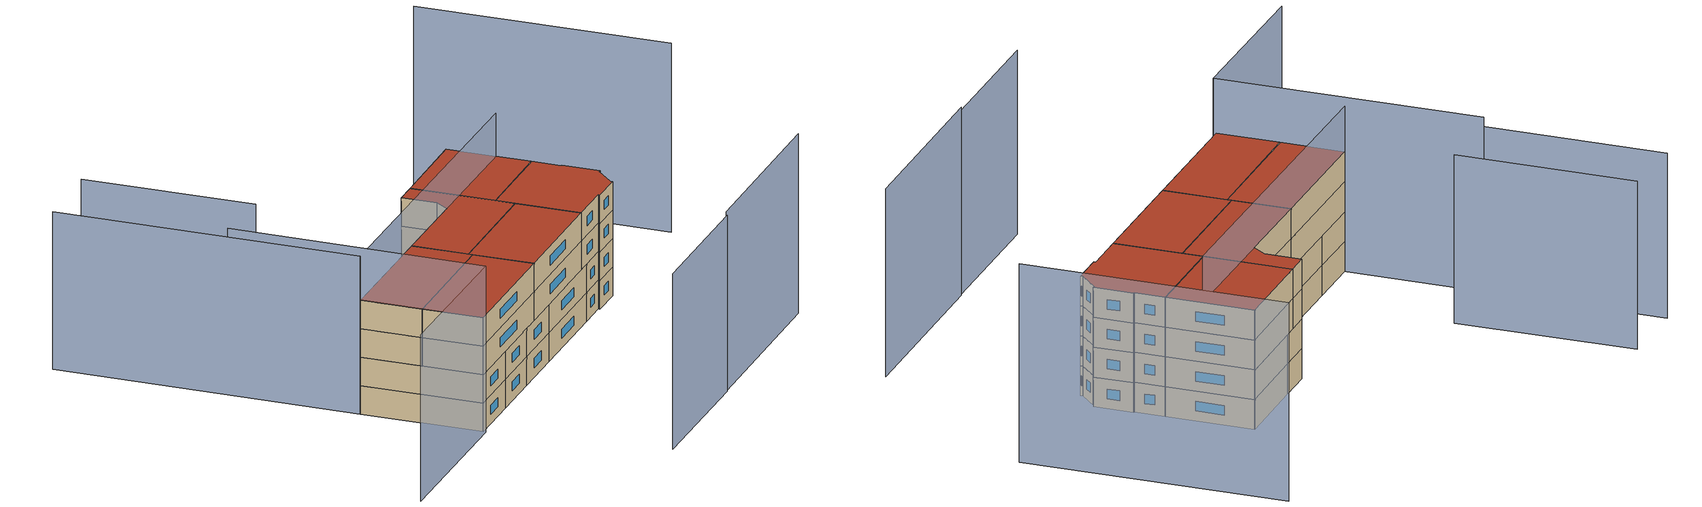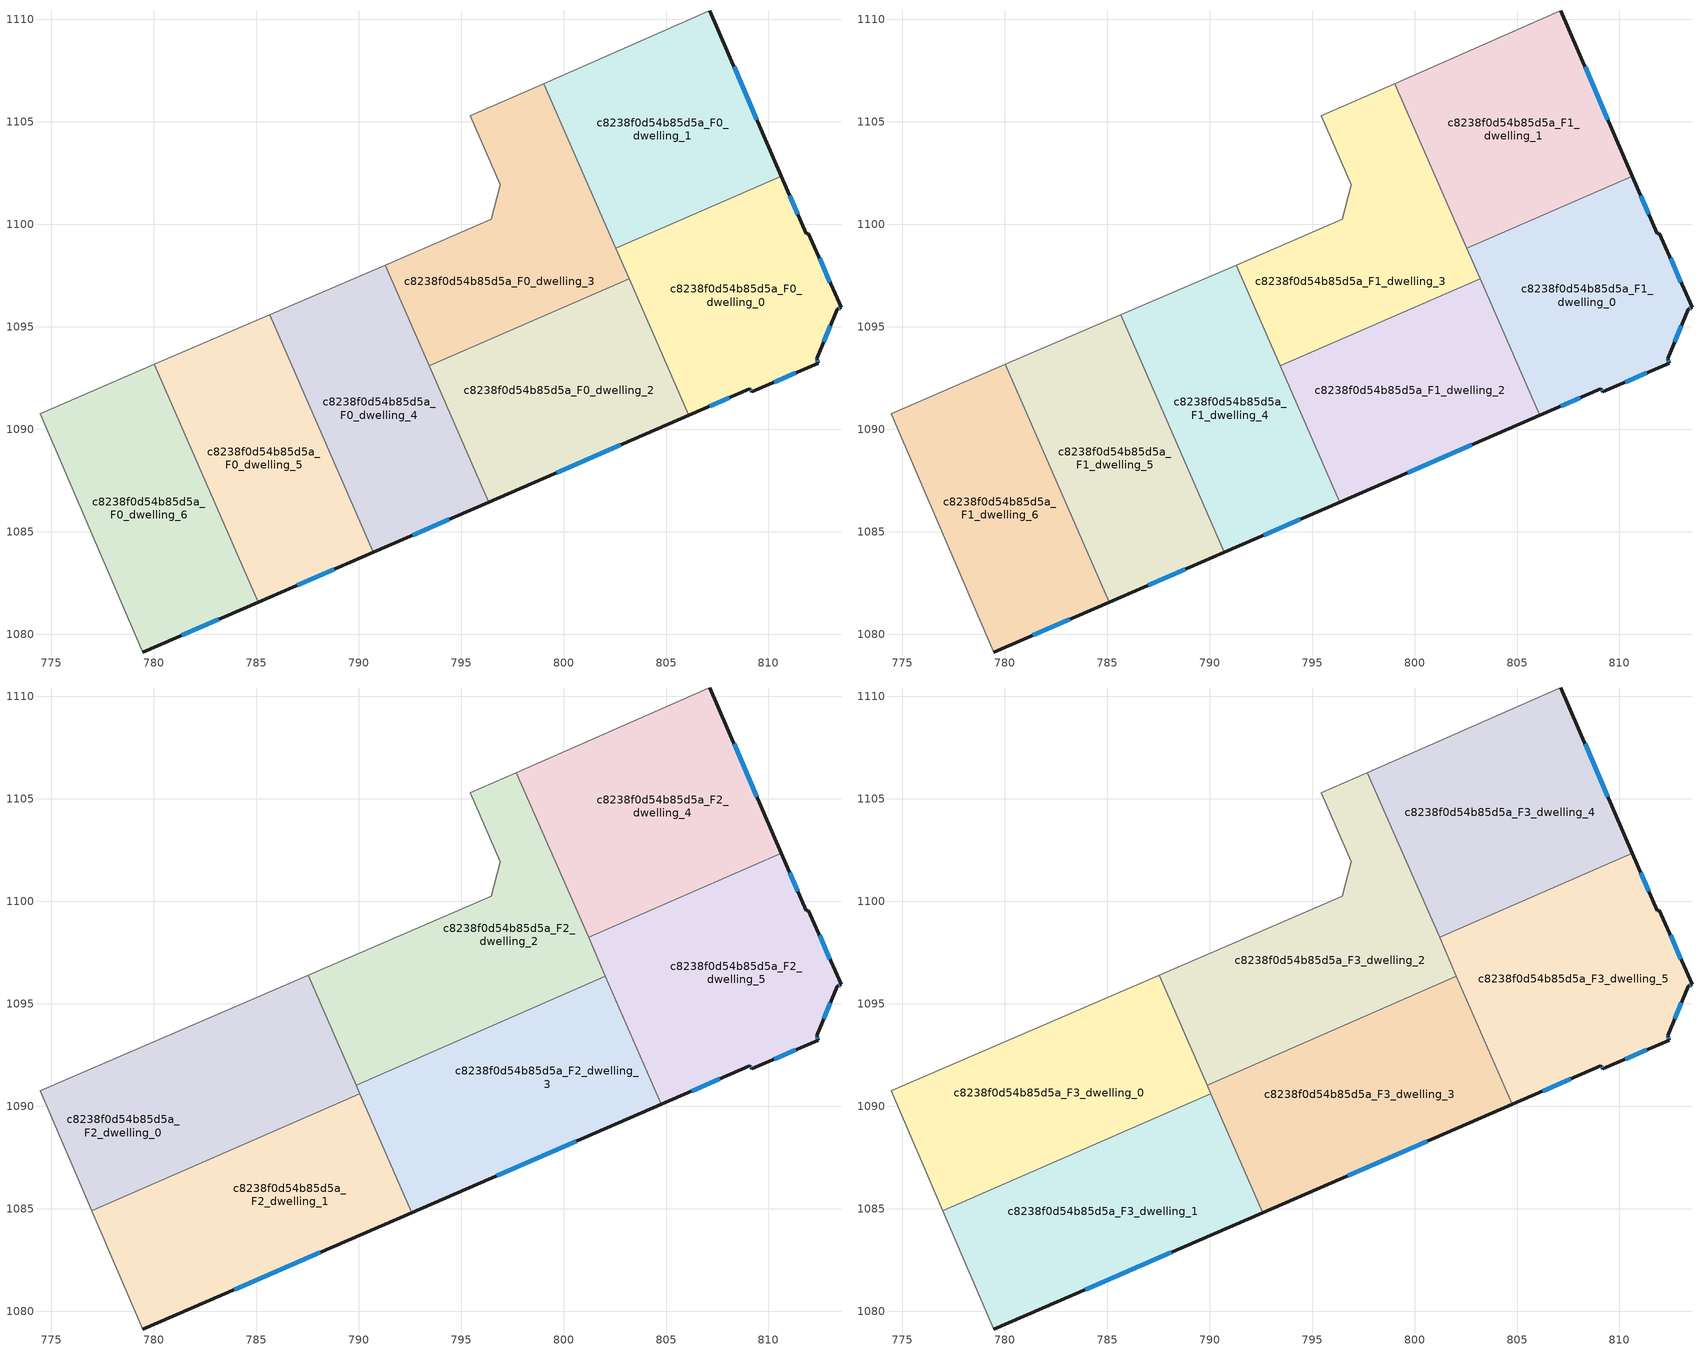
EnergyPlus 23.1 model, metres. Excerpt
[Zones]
c8238f0d54b85d5a_F0_dwelling_0
 floor ground (EU_floor_Construction): 810.62,1102.36 811.84,1099.53 811.95,1099.57 813.54,1095.94 813.36,1095.86 812.35,1093.45 812.43,1093.23 809.18,1091.83 809.09,1091.97 806.12,1090.68 802.55,1098.83 z0
 wall outside (EU_wall_Construction): 806.12,1090.68 809.09,1091.97 809.18,1091.83 812.43,1093.23 812.35,1093.45 813.36,1095.86 813.54,1095.94 811.95,1099.57 811.84,1099.53 810.62,1102.36 z0:3
 wall to c8238f0d54b85d5a_F0_dwelling_1 (EU_wall_Construction): 810.62,1102.36 802.55,1098.83 z0:3
 wall to c8238f0d54b85d5a_F0_dwelling_2 (EU_wall_Construction): 803.2,1097.36 806.12,1090.68 z0:3
 wall to c8238f0d54b85d5a_F0_dwelling_3 (EU_wall_Construction): 802.55,1098.83 803.2,1097.36 z0:3
 window (EU_Window_Construction): 811.42,1100.49 811.03,1101.4 / 813,1097.18 812.49,1098.34 / 813.42,1095.89 813.48,1095.92 / 812.7,1094.27 813.02,1095.04 / 812.41,1093.3 812.38,1093.37 / 810.29,1092.3 811.33,1092.75 / 809.12,1091.92 809.15,1091.88 / 807.13,1091.12 808.08,1091.53 z1.02:1.98
c8238f0d54b85d5a_F0_dwelling_1
 floor ground (EU_floor_Construction): 807.13,1110.43 810.62,1102.36 802.55,1098.83 799.04,1106.87 807.05,1110.39 z0
 wall outside (EU_wall_Construction): 810.62,1102.36 807.13,1110.43 z0:3
 wall adiabatic (EU_wall_Construction): 807.13,1110.43 807.05,1110.39 799.04,1106.87 z0:3
 wall to c8238f0d54b85d5a_F0_dwelling_3 (EU_wall_Construction): 799.04,1106.87 802.55,1098.83 z0:3
 window (EU_Window_Construction): 809.43,1105.1 808.32,1107.68 z1.02:1.98
c8238f0d54b85d5a_F0_dwelling_2
 floor ground (EU_floor_Construction): 803.2,1097.36 806.12,1090.68 796.34,1086.44 793.44,1093.09 z0
 wall outside (EU_wall_Construction): 796.34,1086.44 806.12,1090.68 z0:3
 wall to c8238f0d54b85d5a_F0_dwelling_3 (EU_wall_Construction): 803.2,1097.36 793.44,1093.09 z0:3
 wall to c8238f0d54b85d5a_F0_dwelling_4 (EU_wall_Construction): 793.44,1093.09 796.34,1086.44 z0:3
 window (EU_Window_Construction): 799.67,1087.88 802.79,1089.24 z1.02:1.98
c8238f0d54b85d5a_F0_dwelling_3
 floor ground (EU_floor_Construction): 799.04,1106.87 803.2,1097.36 793.44,1093.09 791.29,1098.01 796.48,1100.24 796.91,1101.93 795.45,1105.29 z0
 wall adiabatic (EU_wall_Construction): 799.04,1106.87 795.45,1105.29 796.91,1101.93 796.48,1100.24 791.29,1098.01 z0:3
 wall to c8238f0d54b85d5a_F0_dwelling_4 (EU_wall_Construction): 791.29,1098.01 793.44,1093.09 z0:3
c8238f0d54b85d5a_F0_dwelling_4
 floor ground (EU_floor_Construction): 791.29,1098.01 796.34,1086.44 790.72,1084 785.66,1095.58 z0
 wall outside (EU_wall_Construction): 790.72,1084 796.34,1086.44 z0:3
 wall to c8238f0d54b85d5a_F0_dwelling_5 (EU_wall_Construction): 785.66,1095.58 790.72,1084 z0:3
 wall adiabatic (EU_wall_Construction): 791.29,1098.01 785.66,1095.58 z0:3
 window (EU_Window_Construction): 792.63,1084.83 794.43,1085.61 z1.02:1.98
c8238f0d54b85d5a_F0_dwelling_5
 floor ground (EU_floor_Construction): 785.66,1095.58 790.72,1084 785.1,1081.57 780.03,1093.16 z0
 wall outside (EU_wall_Construction): 785.1,1081.57 790.72,1084 z0:3
 wall to c8238f0d54b85d5a_F0_dwelling_6 (EU_wall_Construction): 780.03,1093.16 785.1,1081.57 z0:3
 wall adiabatic (EU_wall_Construction): 785.66,1095.58 780.03,1093.16 z0:3
 window (EU_Window_Construction): 787.01,1082.39 788.81,1083.17 z1.02:1.98
c8238f0d54b85d5a_F0_dwelling_6
 floor ground (EU_floor_Construction): 780.03,1093.16 785.1,1081.57 779.45,1079.12 774.45,1090.76 z0
 wall outside (EU_wall_Construction): 779.45,1079.12 785.1,1081.57 z0:3
 wall adiabatic (EU_wall_Construction): 780.03,1093.16 774.45,1090.76 779.45,1079.12 z0:3
 window (EU_Window_Construction): 781.38,1079.95 783.18,1080.73 z1.02:1.98
c8238f0d54b85d5a_F1_dwelling_0
 floor to c8238f0d54b85d5a_F0_dwelling_0 (EU_floor_Construction): 810.62,1102.36 811.84,1099.53 811.95,1099.57 813.54,1095.94 813.36,1095.86 812.35,1093.45 812.43,1093.23 809.18,1091.83 809.09,1091.97 806.12,1090.68 802.55,1098.83 z3
 wall outside (EU_wall_Construction): 806.12,1090.68 809.09,1091.97 809.18,1091.83 812.43,1093.23 812.35,1093.45 813.36,1095.86 813.54,1095.94 811.95,1099.57 811.84,1099.53 810.62,1102.36 z3:6
 wall to c8238f0d54b85d5a_F1_dwelling_1 (EU_wall_Construction): 810.62,1102.36 802.55,1098.83 z3:6
 wall to c8238f0d54b85d5a_F1_dwelling_2 (EU_wall_Construction): 803.2,1097.36 806.12,1090.68 z3:6
 wall to c8238f0d54b85d5a_F1_dwelling_3 (EU_wall_Construction): 802.55,1098.83 803.2,1097.36 z3:6
 window (EU_Window_Construction): 811.42,1100.49 811.03,1101.4 / 813,1097.18 812.49,1098.34 / 813.42,1095.89 813.48,1095.92 / 812.7,1094.27 813.02,1095.04 / 812.41,1093.3 812.38,1093.37 / 810.29,1092.3 811.33,1092.75 / 809.12,1091.92 809.15,1091.88 / 807.13,1091.12 808.08,1091.53 z4.02:4.98
 roof outside (EU_roof_Construction): 811.84,1099.53 810.62,1102.36 802.55,1098.83 810.62,1102.35 z6
c8238f0d54b85d5a_F1_dwelling_1
 floor to c8238f0d54b85d5a_F0_dwelling_1 (EU_floor_Construction): 807.13,1110.43 810.62,1102.36 802.55,1098.83 799.04,1106.87 807.05,1110.39 z3
 wall outside (EU_wall_Construction): 810.62,1102.36 807.13,1110.43 z3:6
 wall adiabatic (EU_wall_Construction): 807.13,1110.43 807.05,1110.39 799.04,1106.87 z3:6
 wall to c8238f0d54b85d5a_F1_dwelling_3 (EU_wall_Construction): 799.04,1106.87 802.55,1098.83 z3:6
 window (EU_Window_Construction): 809.43,1105.1 808.32,1107.68 z4.02:4.98
c8238f0d54b85d5a_F1_dwelling_2
 floor to c8238f0d54b85d5a_F0_dwelling_2 (EU_floor_Construction): 803.2,1097.36 806.12,1090.68 796.34,1086.44 793.44,1093.09 z3
 wall outside (EU_wall_Construction): 796.34,1086.44 806.12,1090.68 z3:6
 wall to c8238f0d54b85d5a_F1_dwelling_3 (EU_wall_Construction): 803.2,1097.36 793.44,1093.09 z3:6
 wall to c8238f0d54b85d5a_F1_dwelling_4 (EU_wall_Construction): 793.44,1093.09 796.34,1086.44 z3:6
 window (EU_Window_Construction): 799.67,1087.88 802.79,1089.24 z4.02:4.98
c8238f0d54b85d5a_F1_dwelling_3
 floor to c8238f0d54b85d5a_F0_dwelling_3 (EU_floor_Construction): 799.04,1106.87 803.2,1097.36 793.44,1093.09 791.29,1098.01 796.48,1100.24 796.91,1101.93 795.45,1105.29 z3
 wall adiabatic (EU_wall_Construction): 799.04,1106.87 795.45,1105.29 796.91,1101.93 796.48,1100.24 791.29,1098.01 z3:6
 wall to c8238f0d54b85d5a_F1_dwelling_4 (EU_wall_Construction): 791.29,1098.01 793.44,1093.09 z3:6
c8238f0d54b85d5a_F1_dwelling_4
 floor to c8238f0d54b85d5a_F0_dwelling_4 (EU_floor_Construction): 791.29,1098.01 796.34,1086.44 790.72,1084 785.66,1095.58 z3
 wall outside (EU_wall_Construction): 790.72,1084 796.34,1086.44 z3:6
 wall to c8238f0d54b85d5a_F1_dwelling_5 (EU_wall_Construction): 785.66,1095.58 790.72,1084 z3:6
 wall adiabatic (EU_wall_Construction): 791.29,1098.01 785.66,1095.58 z3:6
 window (EU_Window_Construction): 792.63,1084.83 794.43,1085.61 z4.02:4.98
c8238f0d54b85d5a_F1_dwelling_5
 floor to c8238f0d54b85d5a_F0_dwelling_5 (EU_floor_Construction): 785.66,1095.58 790.72,1084 785.1,1081.57 780.03,1093.16 z3
 wall outside (EU_wall_Construction): 785.1,1081.57 790.72,1084 z3:6
 wall to c8238f0d54b85d5a_F1_dwelling_6 (EU_wall_Construction): 780.03,1093.16 785.1,1081.57 z3:6
 wall adiabatic (EU_wall_Construction): 785.66,1095.58 780.03,1093.16 z3:6
 window (EU_Window_Construction): 787.01,1082.39 788.81,1083.17 z4.02:4.98
c8238f0d54b85d5a_F1_dwelling_6
 floor to c8238f0d54b85d5a_F0_dwelling_6 (EU_floor_Construction): 780.03,1093.16 785.1,1081.57 779.45,1079.12 774.45,1090.76 z3
 wall outside (EU_wall_Construction): 779.45,1079.12 785.1,1081.57 z3:6
 wall adiabatic (EU_wall_Construction): 780.03,1093.16 774.45,1090.76 779.45,1079.12 z3:6
 window (EU_Window_Construction): 781.38,1079.95 783.18,1080.73 z4.02:4.98
c8238f0d54b85d5a_F2_dwelling_0
 floor to c8238f0d54b85d5a_F1_dwelling_6 (EU_floor_Construction): 780.03,1093.16 782.57,1087.35 776.97,1084.9 774.45,1090.76 z6
 floor to c8238f0d54b85d5a_F1_dwelling_5 (EU_floor_Construction): 785.66,1095.58 788.18,1089.8 782.57,1087.35 780.03,1093.16 z6
 floor to c8238f0d54b85d5a_F1_dwelling_4 (EU_floor_Construction): 787.53,1096.39 790.05,1090.62 788.18,1089.8 785.66,1095.58 z6
 wall adiabatic (EU_wall_Construction): 787.53,1096.39 774.45,1090.76 776.97,1084.9 z6:9
 wall to c8238f0d54b85d5a_F2_dwelling_1 (EU_wall_Construction): 776.97,1084.9 790.05,1090.62 z6:9
 wall to c8238f0d54b85d5a_F2_dwelling_2 (EU_wall_Construction): 789.87,1091.03 787.53,1096.39 z6:9
 wall to c8238f0d54b85d5a_F2_dwelling_3 (EU_wall_Construction): 790.05,1090.62 789.87,1091.03 z6:9
c8238f0d54b85d5a_F2_dwelling_1
 floor to c8238f0d54b85d5a_F1_dwelling_5 (EU_floor_Construction): 788.18,1089.8 790.72,1084 785.1,1081.57 782.57,1087.35 z6
 floor to c8238f0d54b85d5a_F1_dwelling_6 (EU_floor_Construction): 782.57,1087.35 785.1,1081.57 779.45,1079.12 776.97,1084.9 z6
 floor to c8238f0d54b85d5a_F1_dwelling_4 (EU_floor_Construction): 790.05,1090.62 792.59,1084.81 790.72,1084 788.18,1089.8 z6
 wall outside (EU_wall_Construction): 779.45,1079.12 792.59,1084.81 z6:9
 wall adiabatic (EU_wall_Construction): 776.97,1084.9 779.45,1079.12 z6:9
 wall to c8238f0d54b85d5a_F2_dwelling_3 (EU_wall_Construction): 792.59,1084.81 790.05,1090.62 z6:9
 window (EU_Window_Construction): 783.92,1081.05 788.12,1082.87 z7.02:7.98
c8238f0d54b85d5a_F2_dwelling_2
 floor to c8238f0d54b85d5a_F1_dwelling_3 (EU_floor_Construction): 797.7,1106.28 801.86,1096.77 793.44,1093.09 791.29,1098.01 796.48,1100.24 796.91,1101.93 795.45,1105.29 z6
 floor to c8238f0d54b85d5a_F1_dwelling_4 (EU_floor_Construction): 791.29,1098.01 793.62,1092.67 789.87,1091.03 787.53,1096.39 z6
 floor to c8238f0d54b85d5a_F1_dwelling_2 (EU_floor_Construction): 801.86,1096.77 802.04,1096.35 793.62,1092.67 793.44,1093.09 z6
 wall to c8238f0d54b85d5a_F2_dwelling_3 (EU_wall_Construction): 789.87,1091.03 802.04,1096.35 z6:9
 wall adiabatic (EU_wall_Construction): 797.7,1106.28 795.45,1105.29 796.91,1101.93 796.48,1100.24 787.53,1096.39 z6:9
 wall to c8238f0d54b85d5a_F2_dwelling_4 (EU_wall_Construction): 801.22,1098.24 797.7,1106.28 z6:9
 wall to c8238f0d54b85d5a_F2_dwelling_5 (EU_wall_Construction): 802.04,1096.35 801.22,1098.24 z6:9
c8238f0d54b85d5a_F2_dwelling_3
 floor to c8238f0d54b85d5a_F1_dwelling_2 (EU_floor_Construction): 802.04,1096.35 804.78,1090.1 796.34,1086.44 793.62,1092.67 z6
 floor to c8238f0d54b85d5a_F1_dwelling_4 (EU_floor_Construction): 793.62,1092.67 796.34,1086.44 792.59,1084.81 789.87,1091.03 z6
 wall outside (EU_wall_Construction): 792.59,1084.81 804.78,1090.1 z6:9
 wall to c8238f0d54b85d5a_F2_dwelling_5 (EU_wall_Construction): 804.78,1090.1 802.04,1096.35 z6:9
 window (EU_Window_Construction): 796.74,1086.61 800.63,1088.3 z7.02:7.98
c8238f0d54b85d5a_F2_dwelling_4
 floor to c8238f0d54b85d5a_F1_dwelling_1 (EU_floor_Construction): 807.13,1110.43 810.62,1102.36 802.55,1098.83 799.04,1106.87 807.05,1110.39 z6
 floor to c8238f0d54b85d5a_F1_dwelling_3 (EU_floor_Construction): 799.04,1106.87 802.56,1098.83 801.22,1098.24 797.7,1106.28 z6
 wall outside (EU_wall_Construction): 810.62,1102.35 807.13,1110.43 z6:9
 wall adiabatic (EU_wall_Construction): 807.13,1110.43 807.05,1110.39 797.7,1106.28 z6:9
 wall to c8238f0d54b85d5a_F2_dwelling_5 (EU_wall_Construction): 801.22,1098.24 810.62,1102.35 z6:9
 window (EU_Window_Construction): 809.43,1105.1 808.32,1107.68 z7.02:7.98
c8238f0d54b85d5a_F2_dwelling_5
 floor to c8238f0d54b85d5a_F1_dwelling_0 (EU_floor_Construction): 810.62,1102.35 811.84,1099.53 811.95,1099.57 813.54,1095.94 813.36,1095.86 812.35,1093.45 812.43,1093.23 809.18,1091.83 809.09,1091.97 806.12,1090.68 802.56,1098.83 z6
 floor to c8238f0d54b85d5a_F1_dwelling_2 (EU_floor_Construction): 803.2,1097.36 806.12,1090.68 804.78,1090.1 801.86,1096.77 z6
 floor to c8238f0d54b85d5a_F1_dwelling_3 (EU_floor_Construction): 802.56,1098.83 803.2,1097.36 801.86,1096.77 801.22,1098.24 z6
 wall outside (EU_wall_Construction): 804.78,1090.1 809.09,1091.97 809.18,1091.83 812.43,1093.23 812.35,1093.45 813.36,1095.86 813.54,1095.94 811.95,1099.57 811.84,1099.53 810.62,1102.35 z6:9
 window (EU_Window_Construction): 813.42,1095.89 813.48,1095.92 / 812.7,1094.27 813.02,1095.04 / 812.41,1093.3 812.38,1093.37 / 810.29,1092.3 811.33,1092.75 / 809.12,1091.92 809.15,1091.88 / 806.24,1090.74 807.62,1091.34 / 811.42,1100.49 811.04,1101.39 / 813,1097.18 812.49,1098.34 z7.02:7.98
c8238f0d54b85d5a_F3_dwelling_0
 floor to c8238f0d54b85d5a_F2_dwelling_0 (EU_floor_Construction): 787.53,1096.39 790.05,1090.62 776.97,1084.9 774.45,1090.76 z9
 wall adiabatic (EU_wall_Construction): 787.53,1096.39 774.45,1090.76 776.97,1084.9 z9:12
 wall to c8238f0d54b85d5a_F3_dwelling_1 (EU_wall_Construction): 776.97,1084.9 790.05,1090.62 z9:12
 wall to c8238f0d54b85d5a_F3_dwelling_2 (EU_wall_Construction): 789.87,1091.03 787.53,1096.39 z9:12
 wall to c8238f0d54b85d5a_F3_dwelling_3 (EU_wall_Construction): 790.05,1090.62 789.87,1091.03 z9:12
 roof outside (EU_roof_Construction): 790.05,1090.62 787.53,1096.39 774.45,1090.76 776.97,1084.9 z12
c8238f0d54b85d5a_F3_dwelling_1
 floor to c8238f0d54b85d5a_F2_dwelling_1 (EU_floor_Construction): 790.05,1090.62 792.59,1084.81 779.45,1079.12 776.97,1084.9 z9
 wall outside (EU_wall_Construction): 779.45,1079.12 792.59,1084.81 z9:12
 wall adiabatic (EU_wall_Construction): 776.97,1084.9 779.45,1079.12 z9:12
 wall to c8238f0d54b85d5a_F3_dwelling_3 (EU_wall_Construction): 792.59,1084.81 790.05,1090.62 z9:12
 window (EU_Window_Construction): 783.92,1081.05 788.12,1082.87 z10.02:10.98
 roof outside (EU_roof_Construction): 792.59,1084.81 790.05,1090.62 776.97,1084.9 779.45,1079.12 z12
c8238f0d54b85d5a_F3_dwelling_2
 floor to c8238f0d54b85d5a_F2_dwelling_2 (EU_floor_Construction): 797.7,1106.28 802.04,1096.35 789.87,1091.03 787.53,1096.39 796.48,1100.24 796.91,1101.93 795.45,1105.29 z9
 wall to c8238f0d54b85d5a_F3_dwelling_3 (EU_wall_Construction): 789.87,1091.03 802.04,1096.35 z9:12
 wall adiabatic (EU_wall_Construction): 797.7,1106.28 795.45,1105.29 796.91,1101.93 796.48,1100.24 787.53,1096.39 z9:12
 wall to c8238f0d54b85d5a_F3_dwelling_4 (EU_wall_Construction): 801.22,1098.24 797.7,1106.28 z9:12
 wall to c8238f0d54b85d5a_F3_dwelling_5 (EU_wall_Construction): 802.04,1096.35 801.22,1098.24 z9:12
 roof outside (EU_roof_Construction): 802.04,1096.35 797.7,1106.28 795.45,1105.29 796.91,1101.93 796.48,1100.24 787.53,1096.39 789.87,1091.03 z12
c8238f0d54b85d5a_F3_dwelling_3
 floor to c8238f0d54b85d5a_F2_dwelling_3 (EU_floor_Construction): 802.04,1096.35 804.78,1090.1 792.59,1084.81 789.87,1091.03 z9
 wall outside (EU_wall_Construction): 792.59,1084.81 804.78,1090.1 z9:12
 wall to c8238f0d54b85d5a_F3_dwelling_5 (EU_wall_Construction): 804.78,1090.1 802.04,1096.35 z9:12
 window (EU_Window_Construction): 796.74,1086.61 800.63,1088.3 z10.02:10.98
 roof outside (EU_roof_Construction): 804.78,1090.1 802.04,1096.35 789.87,1091.03 792.59,1084.81 z12
c8238f0d54b85d5a_F3_dwelling_4
 floor to c8238f0d54b85d5a_F2_dwelling_4 (EU_floor_Construction): 807.13,1110.43 810.62,1102.35 801.22,1098.24 797.7,1106.28 807.05,1110.39 z9
 wall outside (EU_wall_Construction): 810.62,1102.35 807.13,1110.43 z9:12
 wall adiabatic (EU_wall_Construction): 807.13,1110.43 807.05,1110.39 797.7,1106.28 z9:12
 wall to c8238f0d54b85d5a_F3_dwelling_5 (EU_wall_Construction): 801.22,1098.24 810.62,1102.35 z9:12
 window (EU_Window_Construction): 809.43,1105.1 808.32,1107.68 z10.02:10.98
 roof outside (EU_roof_Construction): 810.62,1102.35 807.13,1110.43 807.05,1110.39 797.7,1106.28 801.22,1098.24 z12
c8238f0d54b85d5a_F3_dwelling_5
 floor to c8238f0d54b85d5a_F2_dwelling_5 (EU_floor_Construction): 810.62,1102.35 811.84,1099.53 811.95,1099.57 813.54,1095.94 813.36,1095.86 812.35,1093.45 812.43,1093.23 809.18,1091.83 809.09,1091.97 804.78,1090.1 801.22,1098.24 z9
 wall outside (EU_wall_Construction): 804.78,1090.1 809.09,1091.97 809.18,1091.83 812.43,1093.23 812.35,1093.45 813.36,1095.86 813.54,1095.94 811.95,1099.57 811.84,1099.53 810.62,1102.35 z9:12
 window (EU_Window_Construction): 813.42,1095.89 813.48,1095.92 / 812.7,1094.27 813.02,1095.04 / 812.41,1093.3 812.38,1093.37 / 810.29,1092.3 811.33,1092.75 / 809.12,1091.92 809.15,1091.88 / 806.24,1090.74 807.62,1091.34 / 811.42,1100.49 811.04,1101.39 / 813,1097.18 812.49,1098.34 z10.02:10.98
 roof outside (EU_roof_Construction): 812.43,1093.23 812.35,1093.45 813.36,1095.86 813.54,1095.94 811.95,1099.57 811.84,1099.53 810.62,1102.35 801.22,1098.24 804.78,1090.1 809.09,1091.97 809.18,1091.83 z12
shading: 789,1062.81 803.06,1068.94 z0:18.5; 769.04,1103.36 779.56,1078.87 / 779.56,1078.87 762.95,1071.74 z0:17.5; 769.1,1123 776.27,1106.48 z0:16.9; 809.08,1105.67 774.45,1090.76 / 774.45,1090.76 761.89,1119.94 z0:16.6; 802.99,1069.02 821.67,1077.2 z0:18.9; 827.68,1099.92 817.11,1124.29 z0:19.9
[Building]
EU S2 Campaign: North Axis=0; Terrain=City; Solar Distribution=FullExterior
[Site:Location]
Vienna: Latitude=48; Longitude=16.5; Time Zone=1; Elevation=183
[SizingPeriod:WeatherFileDays]
AnnualSizingPeriod: Begin Month=1; Begin Day of Month=1; End Month=12; End Day of Month=31; Day of Week for Start Day=Monday; Use Weather File Daylight Saving Period=No; Use Weather File Rain and Snow Indicators=No
[MATERIAL]
EU_InternalMass_Material: Roughness=MediumRough; Thickness=0.1; Conductivity=1; Density=1800; Specific Heat=900; Thermal Absorptance=0.9; Solar Absorptance=0.7; Visible Absorptance=0.7
[MATERIAL:NOMASS] Roughness=MediumRough; Thermal Absorptance=0.9; Solar Absorptance=0.7; Visible Absorptance=0.7
Name | Thermal Resistance
EU_wall_NoMass | 0.942466
EU_roof_NoMass | 0.551687
EU_floor_NoMass | 0.66527
[WINDOWMATERIAL:SIMPLEGLAZINGSYSTEM]
EU_Window_SimpleGlazing: UFactor=2.03367; Solar Heat Gain Coefficient=0.65; Visible Transmittance=0.65
[CONSTRUCTION]
EU_wall_Construction: EU_wall_NoMass
EU_roof_Construction: EU_roof_NoMass
EU_floor_Construction: EU_floor_NoMass
EU_Window_Construction: EU_Window_SimpleGlazing
EU_InternalMass_Construction: EU_InternalMass_Material
[ZONE] Type=1; Multiplier=1; Ceiling Height=autocalculate; Floor Area=autocalculate; Part of Total Floor Area=Yes
Name | Volume
c8238f0d54b85d5a_F0_dwelling_0; c8238f0d54b85d5a_F1_dwelling_0; c8238f0d54b85d5a_F0_dwelling_1; c8238f0d54b85d5a_F1_dwelling_1 | 232.355
c8238f0d54b85d5a_F2_dwelling_0; c8238f0d54b85d5a_F3_dwelling_0 | 271.08
c8238f0d54b85d5a_F2_dwelling_1; c8238f0d54b85d5a_F3_dwelling_1 | 271.076
c8238f0d54b85d5a_F0_dwelling_2; c8238f0d54b85d5a_F1_dwelling_2 | 232.348
c8238f0d54b85d5a_F2_dwelling_2; c8238f0d54b85d5a_F3_dwelling_2 | 271.071
c8238f0d54b85d5a_F0_dwelling_3; c8238f0d54b85d5a_F1_dwelling_3 | 232.359
c8238f0d54b85d5a_F2_dwelling_3; c8238f0d54b85d5a_F3_dwelling_3 | 271.085
c8238f0d54b85d5a_F0_dwelling_4; c8238f0d54b85d5a_F1_dwelling_4 | 232.345
c8238f0d54b85d5a_F2_dwelling_4; c8238f0d54b85d5a_F3_dwelling_4 | 271.058
c8238f0d54b85d5a_F0_dwelling_5; c8238f0d54b85d5a_F1_dwelling_5 | 232.329
c8238f0d54b85d5a_F2_dwelling_5; c8238f0d54b85d5a_F3_dwelling_5 | 271.074
c8238f0d54b85d5a_F0_dwelling_6; c8238f0d54b85d5a_F1_dwelling_6 | 232.36
[INTERNALMASS] Construction=EU_InternalMass_Construction
Name | Zone or ZoneList | Surface Area
c8238f0d54b85d5a_F0_dwelling_0_EU_InternalMass | c8238f0d54b85d5a_F0_dwelling_0 | 77.4518
c8238f0d54b85d5a_F0_dwelling_1_EU_InternalMass | c8238f0d54b85d5a_F0_dwelling_1 | 77.4515
c8238f0d54b85d5a_F0_dwelling_2_EU_InternalMass | c8238f0d54b85d5a_F0_dwelling_2 | 77.4479
c8238f0d54b85d5a_F0_dwelling_3_EU_InternalMass | c8238f0d54b85d5a_F0_dwelling_3 | 77.4538
c8238f0d54b85d5a_F0_dwelling_4_EU_InternalMass | c8238f0d54b85d5a_F0_dwelling_4 | 77.4487
c8238f0d54b85d5a_F0_dwelling_5_EU_InternalMass | c8238f0d54b85d5a_F0_dwelling_5 | 77.4428
c8238f0d54b85d5a_F0_dwelling_6_EU_InternalMass | c8238f0d54b85d5a_F0_dwelling_6 | 77.4521
c8238f0d54b85d5a_F1_dwelling_0_EU_InternalMass | c8238f0d54b85d5a_F1_dwelling_0 | 77.4518
c8238f0d54b85d5a_F1_dwelling_1_EU_InternalMass | c8238f0d54b85d5a_F1_dwelling_1 | 77.4515
c8238f0d54b85d5a_F1_dwelling_2_EU_InternalMass | c8238f0d54b85d5a_F1_dwelling_2 | 77.4479
c8238f0d54b85d5a_F1_dwelling_3_EU_InternalMass | c8238f0d54b85d5a_F1_dwelling_3 | 77.4538
c8238f0d54b85d5a_F1_dwelling_4_EU_InternalMass | c8238f0d54b85d5a_F1_dwelling_4 | 77.4487
c8238f0d54b85d5a_F1_dwelling_5_EU_InternalMass | c8238f0d54b85d5a_F1_dwelling_5 | 77.4428
c8238f0d54b85d5a_F1_dwelling_6_EU_InternalMass | c8238f0d54b85d5a_F1_dwelling_6 | 77.4521
c8238f0d54b85d5a_F2_dwelling_0_EU_InternalMass | c8238f0d54b85d5a_F2_dwelling_0 | 90.3599
c8238f0d54b85d5a_F2_dwelling_1_EU_InternalMass | c8238f0d54b85d5a_F2_dwelling_1 | 90.3584
c8238f0d54b85d5a_F2_dwelling_2_EU_InternalMass | c8238f0d54b85d5a_F2_dwelling_2 | 90.3575
c8238f0d54b85d5a_F2_dwelling_3_EU_InternalMass | c8238f0d54b85d5a_F2_dwelling_3 | 90.3616
c8238f0d54b85d5a_F2_dwelling_4_EU_InternalMass | c8238f0d54b85d5a_F2_dwelling_4 | 90.3529
c8238f0d54b85d5a_F2_dwelling_5_EU_InternalMass | c8238f0d54b85d5a_F2_dwelling_5 | 90.3584
c8238f0d54b85d5a_F3_dwelling_0_EU_InternalMass | c8238f0d54b85d5a_F3_dwelling_0 | 90.3599
c8238f0d54b85d5a_F3_dwelling_1_EU_InternalMass | c8238f0d54b85d5a_F3_dwelling_1 | 90.3584
c8238f0d54b85d5a_F3_dwelling_2_EU_InternalMass | c8238f0d54b85d5a_F3_dwelling_2 | 90.3575
c8238f0d54b85d5a_F3_dwelling_3_EU_InternalMass | c8238f0d54b85d5a_F3_dwelling_3 | 90.3616
c8238f0d54b85d5a_F3_dwelling_4_EU_InternalMass | c8238f0d54b85d5a_F3_dwelling_4 | 90.3529
c8238f0d54b85d5a_F3_dwelling_5_EU_InternalMass | c8238f0d54b85d5a_F3_dwelling_5 | 90.3584
[OTHEREQUIPMENT] Fuel Type=Electricity; Design Level Calculation Method=Watts/Area; Power per Zone Floor Area=1; Fraction Latent=0; Fraction Radiant=0; Fraction Lost=0; Carbon Dioxide Generation Rate=0; EndUse Subcategory=EU_Step8_InternalGains
Name | Zone or ZoneList or Space or SpaceList | Schedule
EU_Step8_InternalGain_c8238f0d54b85d5a_F0_dwelling_0_f000 | c8238f0d54b85d5a_F0_dwelling_0 | EU_Step8_GainSchedule_c8238f0d54b85d5a_F0_dwelling_0_f000
EU_Step8_InternalGain_c8238f0d54b85d5a_F0_dwelling_1_f000 | c8238f0d54b85d5a_F0_dwelling_1 | EU_Step8_GainSchedule_c8238f0d54b85d5a_F0_dwelling_1_f000
EU_Step8_InternalGain_c8238f0d54b85d5a_F0_dwelling_2_f000 | c8238f0d54b85d5a_F0_dwelling_2 | EU_Step8_GainSchedule_c8238f0d54b85d5a_F0_dwelling_2_f000
EU_Step8_InternalGain_c8238f0d54b85d5a_F0_dwelling_3_f000 | c8238f0d54b85d5a_F0_dwelling_3 | EU_Step8_GainSchedule_c8238f0d54b85d5a_F0_dwelling_3_f000
EU_Step8_InternalGain_c8238f0d54b85d5a_F0_dwelling_4_f000 | c8238f0d54b85d5a_F0_dwelling_4 | EU_Step8_GainSchedule_c8238f0d54b85d5a_F0_dwelling_4_f000
EU_Step8_InternalGain_c8238f0d54b85d5a_F0_dwelling_5_f000 | c8238f0d54b85d5a_F0_dwelling_5 | EU_Step8_GainSchedule_c8238f0d54b85d5a_F0_dwelling_5_f000
EU_Step8_InternalGain_c8238f0d54b85d5a_F0_dwelling_6_f000 | c8238f0d54b85d5a_F0_dwelling_6 | EU_Step8_GainSchedule_c8238f0d54b85d5a_F0_dwelling_6_f000
EU_Step8_InternalGain_c8238f0d54b85d5a_F1_dwelling_0_f000 | c8238f0d54b85d5a_F1_dwelling_0 | EU_Step8_GainSchedule_c8238f0d54b85d5a_F1_dwelling_0_f000
EU_Step8_InternalGain_c8238f0d54b85d5a_F1_dwelling_1_f000 | c8238f0d54b85d5a_F1_dwelling_1 | EU_Step8_GainSchedule_c8238f0d54b85d5a_F1_dwelling_1_f000
EU_Step8_InternalGain_c8238f0d54b85d5a_F1_dwelling_2_f000 | c8238f0d54b85d5a_F1_dwelling_2 | EU_Step8_GainSchedule_c8238f0d54b85d5a_F1_dwelling_2_f000
EU_Step8_InternalGain_c8238f0d54b85d5a_F1_dwelling_3_f000 | c8238f0d54b85d5a_F1_dwelling_3 | EU_Step8_GainSchedule_c8238f0d54b85d5a_F1_dwelling_3_f000
EU_Step8_InternalGain_c8238f0d54b85d5a_F1_dwelling_4_f000 | c8238f0d54b85d5a_F1_dwelling_4 | EU_Step8_GainSchedule_c8238f0d54b85d5a_F1_dwelling_4_f000
EU_Step8_InternalGain_c8238f0d54b85d5a_F1_dwelling_5_f000 | c8238f0d54b85d5a_F1_dwelling_5 | EU_Step8_GainSchedule_c8238f0d54b85d5a_F1_dwelling_5_f000
EU_Step8_InternalGain_c8238f0d54b85d5a_F1_dwelling_6_f000 | c8238f0d54b85d5a_F1_dwelling_6 | EU_Step8_GainSchedule_c8238f0d54b85d5a_F1_dwelling_6_f000
EU_Step8_InternalGain_c8238f0d54b85d5a_F2_dwelling_0_f000 | c8238f0d54b85d5a_F2_dwelling_0 | EU_Step8_GainSchedule_c8238f0d54b85d5a_F2_dwelling_0_f000
EU_Step8_InternalGain_c8238f0d54b85d5a_F2_dwelling_1_f000 | c8238f0d54b85d5a_F2_dwelling_1 | EU_Step8_GainSchedule_c8238f0d54b85d5a_F2_dwelling_1_f000
EU_Step8_InternalGain_c8238f0d54b85d5a_F2_dwelling_2_f000 | c8238f0d54b85d5a_F2_dwelling_2 | EU_Step8_GainSchedule_c8238f0d54b85d5a_F2_dwelling_2_f000
EU_Step8_InternalGain_c8238f0d54b85d5a_F2_dwelling_3_f000 | c8238f0d54b85d5a_F2_dwelling_3 | EU_Step8_GainSchedule_c8238f0d54b85d5a_F2_dwelling_3_f000
EU_Step8_InternalGain_c8238f0d54b85d5a_F2_dwelling_4_f000 | c8238f0d54b85d5a_F2_dwelling_4 | EU_Step8_GainSchedule_c8238f0d54b85d5a_F2_dwelling_4_f000
EU_Step8_InternalGain_c8238f0d54b85d5a_F2_dwelling_5_f000 | c8238f0d54b85d5a_F2_dwelling_5 | EU_Step8_GainSchedule_c8238f0d54b85d5a_F2_dwelling_5_f000
EU_Step8_InternalGain_c8238f0d54b85d5a_F3_dwelling_0_f000 | c8238f0d54b85d5a_F3_dwelling_0 | EU_Step8_GainSchedule_c8238f0d54b85d5a_F3_dwelling_0_f000
EU_Step8_InternalGain_c8238f0d54b85d5a_F3_dwelling_1_f000 | c8238f0d54b85d5a_F3_dwelling_1 | EU_Step8_GainSchedule_c8238f0d54b85d5a_F3_dwelling_1_f000
EU_Step8_InternalGain_c8238f0d54b85d5a_F3_dwelling_2_f000 | c8238f0d54b85d5a_F3_dwelling_2 | EU_Step8_GainSchedule_c8238f0d54b85d5a_F3_dwelling_2_f000
EU_Step8_InternalGain_c8238f0d54b85d5a_F3_dwelling_3_f000 | c8238f0d54b85d5a_F3_dwelling_3 | EU_Step8_GainSchedule_c8238f0d54b85d5a_F3_dwelling_3_f000
EU_Step8_InternalGain_c8238f0d54b85d5a_F3_dwelling_4_f000 | c8238f0d54b85d5a_F3_dwelling_4 | EU_Step8_GainSchedule_c8238f0d54b85d5a_F3_dwelling_4_f000
EU_Step8_InternalGain_c8238f0d54b85d5a_F3_dwelling_5_f000 | c8238f0d54b85d5a_F3_dwelling_5 | EU_Step8_GainSchedule_c8238f0d54b85d5a_F3_dwelling_5_f000
[ZONEVENTILATION:DESIGNFLOWRATE] Schedule=EU_AlwaysOn; Design Flow Rate Calculation Method=AirChanges/Hour; Air Changes per Hour=0.530523; Ventilation Type=Natural; Fan Pressure Rise=0; Fan Total Efficiency=1; Constant Term Coefficient=1; Temperature Term Coefficient=0; Velocity Term Coefficient=0; Velocity Squared Term Coefficient=0; Minimum Indoor Temperature=-100; Maximum Indoor Temperature=100; Delta Temperature=-100; Minimum Outdoor Temperature=-100; Maximum Outdoor Temperature=100; Maximum Wind Speed=40
Name | Zone or ZoneList or Space or SpaceList
EU_ConstantAir_c8238f0d54b85d5a_F0_dwelling_0 | c8238f0d54b85d5a_F0_dwelling_0
EU_ConstantAir_c8238f0d54b85d5a_F0_dwelling_1 | c8238f0d54b85d5a_F0_dwelling_1
EU_ConstantAir_c8238f0d54b85d5a_F0_dwelling_2 | c8238f0d54b85d5a_F0_dwelling_2
EU_ConstantAir_c8238f0d54b85d5a_F0_dwelling_3 | c8238f0d54b85d5a_F0_dwelling_3
EU_ConstantAir_c8238f0d54b85d5a_F0_dwelling_4 | c8238f0d54b85d5a_F0_dwelling_4
EU_ConstantAir_c8238f0d54b85d5a_F0_dwelling_5 | c8238f0d54b85d5a_F0_dwelling_5
EU_ConstantAir_c8238f0d54b85d5a_F0_dwelling_6 | c8238f0d54b85d5a_F0_dwelling_6
EU_ConstantAir_c8238f0d54b85d5a_F1_dwelling_0 | c8238f0d54b85d5a_F1_dwelling_0
EU_ConstantAir_c8238f0d54b85d5a_F1_dwelling_1 | c8238f0d54b85d5a_F1_dwelling_1
EU_ConstantAir_c8238f0d54b85d5a_F1_dwelling_2 | c8238f0d54b85d5a_F1_dwelling_2
EU_ConstantAir_c8238f0d54b85d5a_F1_dwelling_3 | c8238f0d54b85d5a_F1_dwelling_3
EU_ConstantAir_c8238f0d54b85d5a_F1_dwelling_4 | c8238f0d54b85d5a_F1_dwelling_4
EU_ConstantAir_c8238f0d54b85d5a_F1_dwelling_5 | c8238f0d54b85d5a_F1_dwelling_5
EU_ConstantAir_c8238f0d54b85d5a_F1_dwelling_6 | c8238f0d54b85d5a_F1_dwelling_6
EU_ConstantAir_c8238f0d54b85d5a_F2_dwelling_0 | c8238f0d54b85d5a_F2_dwelling_0
EU_ConstantAir_c8238f0d54b85d5a_F2_dwelling_1 | c8238f0d54b85d5a_F2_dwelling_1
EU_ConstantAir_c8238f0d54b85d5a_F2_dwelling_2 | c8238f0d54b85d5a_F2_dwelling_2
EU_ConstantAir_c8238f0d54b85d5a_F2_dwelling_3 | c8238f0d54b85d5a_F2_dwelling_3
EU_ConstantAir_c8238f0d54b85d5a_F2_dwelling_4 | c8238f0d54b85d5a_F2_dwelling_4
EU_ConstantAir_c8238f0d54b85d5a_F2_dwelling_5 | c8238f0d54b85d5a_F2_dwelling_5
EU_ConstantAir_c8238f0d54b85d5a_F3_dwelling_0 | c8238f0d54b85d5a_F3_dwelling_0
EU_ConstantAir_c8238f0d54b85d5a_F3_dwelling_1 | c8238f0d54b85d5a_F3_dwelling_1
EU_ConstantAir_c8238f0d54b85d5a_F3_dwelling_2 | c8238f0d54b85d5a_F3_dwelling_2
EU_ConstantAir_c8238f0d54b85d5a_F3_dwelling_3 | c8238f0d54b85d5a_F3_dwelling_3
EU_ConstantAir_c8238f0d54b85d5a_F3_dwelling_4 | c8238f0d54b85d5a_F3_dwelling_4
EU_ConstantAir_c8238f0d54b85d5a_F3_dwelling_5 | c8238f0d54b85d5a_F3_dwelling_5
[HVACTEMPLATE:THERMOSTAT] Constant Heating Setpoint=20; Constant Cooling Setpoint=50
EU_HeatOnly_c8238f0d54b85d5a_F0_dwelling_0; EU_HeatOnly_c8238f0d54b85d5a_F0_dwelling_1; EU_HeatOnly_c8238f0d54b85d5a_F0_dwelling_2; EU_HeatOnly_c8238f0d54b85d5a_F0_dwelling_3; EU_HeatOnly_c8238f0d54b85d5a_F0_dwelling_4; EU_HeatOnly_c8238f0d54b85d5a_F0_dwelling_5; EU_HeatOnly_c8238f0d54b85d5a_F0_dwelling_6; EU_HeatOnly_c8238f0d54b85d5a_F1_dwelling_0; EU_HeatOnly_c8238f0d54b85d5a_F1_dwelling_1; EU_HeatOnly_c8238f0d54b85d5a_F1_dwelling_2; EU_HeatOnly_c8238f0d54b85d5a_F1_dwelling_3; EU_HeatOnly_c8238f0d54b85d5a_F1_dwelling_4; EU_HeatOnly_c8238f0d54b85d5a_F1_dwelling_5; EU_HeatOnly_c8238f0d54b85d5a_F1_dwelling_6; EU_HeatOnly_c8238f0d54b85d5a_F2_dwelling_0; EU_HeatOnly_c8238f0d54b85d5a_F2_dwelling_1; EU_HeatOnly_c8238f0d54b85d5a_F2_dwelling_2; EU_HeatOnly_c8238f0d54b85d5a_F2_dwelling_3; EU_HeatOnly_c8238f0d54b85d5a_F2_dwelling_4; EU_HeatOnly_c8238f0d54b85d5a_F2_dwelling_5; EU_HeatOnly_c8238f0d54b85d5a_F3_dwelling_0; EU_HeatOnly_c8238f0d54b85d5a_F3_dwelling_1; EU_HeatOnly_c8238f0d54b85d5a_F3_dwelling_2; EU_HeatOnly_c8238f0d54b85d5a_F3_dwelling_3; EU_HeatOnly_c8238f0d54b85d5a_F3_dwelling_4; EU_HeatOnly_c8238f0d54b85d5a_F3_dwelling_5
[HVACTEMPLATE:ZONE:IDEALLOADSAIRSYSTEM] System Availability Schedule=EU_AlwaysOn; Maximum Heating Supply Air Temperature=50; Minimum Cooling Supply Air Temperature=13; Maximum Heating Supply Air Humidity Ratio=0.0156; Minimum Cooling Supply Air Humidity Ratio=0.0077; Heating Limit=NoLimit; Cooling Limit=NoLimit; Heating Availability Schedule=EU_AlwaysOn; Cooling Availability Schedule=EU_CoolingOff; Dehumidification Control Type=ConstantSensibleHeatRatio; Cooling Sensible Heat Ratio=0.7; Dehumidification Setpoint=60; Humidification Control Type=None; Humidification Setpoint=30; Outdoor Air Method=None; Outdoor Air Flow Rate per Person=0.00944; Outdoor Air Flow Rate per Zone Floor Area=0; Outdoor Air Flow Rate per Zone=0; Demand Controlled Ventilation Type=None; Outdoor Air Economizer Type=NoEconomizer; Heat Recovery Type=None; Sensible Heat Recovery Effectiveness=0.7; Latent Heat Recovery Effectiveness=0.65
Name | Template Thermostat
c8238f0d54b85d5a_F0_dwelling_0 | EU_HeatOnly_c8238f0d54b85d5a_F0_dwelling_0
c8238f0d54b85d5a_F0_dwelling_1 | EU_HeatOnly_c8238f0d54b85d5a_F0_dwelling_1
c8238f0d54b85d5a_F0_dwelling_2 | EU_HeatOnly_c8238f0d54b85d5a_F0_dwelling_2
c8238f0d54b85d5a_F0_dwelling_3 | EU_HeatOnly_c8238f0d54b85d5a_F0_dwelling_3
c8238f0d54b85d5a_F0_dwelling_4 | EU_HeatOnly_c8238f0d54b85d5a_F0_dwelling_4
c8238f0d54b85d5a_F0_dwelling_5 | EU_HeatOnly_c8238f0d54b85d5a_F0_dwelling_5
c8238f0d54b85d5a_F0_dwelling_6 | EU_HeatOnly_c8238f0d54b85d5a_F0_dwelling_6
c8238f0d54b85d5a_F1_dwelling_0 | EU_HeatOnly_c8238f0d54b85d5a_F1_dwelling_0
c8238f0d54b85d5a_F1_dwelling_1 | EU_HeatOnly_c8238f0d54b85d5a_F1_dwelling_1
c8238f0d54b85d5a_F1_dwelling_2 | EU_HeatOnly_c8238f0d54b85d5a_F1_dwelling_2
c8238f0d54b85d5a_F1_dwelling_3 | EU_HeatOnly_c8238f0d54b85d5a_F1_dwelling_3
c8238f0d54b85d5a_F1_dwelling_4 | EU_HeatOnly_c8238f0d54b85d5a_F1_dwelling_4
c8238f0d54b85d5a_F1_dwelling_5 | EU_HeatOnly_c8238f0d54b85d5a_F1_dwelling_5
c8238f0d54b85d5a_F1_dwelling_6 | EU_HeatOnly_c8238f0d54b85d5a_F1_dwelling_6
c8238f0d54b85d5a_F2_dwelling_0 | EU_HeatOnly_c8238f0d54b85d5a_F2_dwelling_0
c8238f0d54b85d5a_F2_dwelling_1 | EU_HeatOnly_c8238f0d54b85d5a_F2_dwelling_1
c8238f0d54b85d5a_F2_dwelling_2 | EU_HeatOnly_c8238f0d54b85d5a_F2_dwelling_2
c8238f0d54b85d5a_F2_dwelling_3 | EU_HeatOnly_c8238f0d54b85d5a_F2_dwelling_3
c8238f0d54b85d5a_F2_dwelling_4 | EU_HeatOnly_c8238f0d54b85d5a_F2_dwelling_4
c8238f0d54b85d5a_F2_dwelling_5 | EU_HeatOnly_c8238f0d54b85d5a_F2_dwelling_5
c8238f0d54b85d5a_F3_dwelling_0 | EU_HeatOnly_c8238f0d54b85d5a_F3_dwelling_0
c8238f0d54b85d5a_F3_dwelling_1 | EU_HeatOnly_c8238f0d54b85d5a_F3_dwelling_1
c8238f0d54b85d5a_F3_dwelling_2 | EU_HeatOnly_c8238f0d54b85d5a_F3_dwelling_2
c8238f0d54b85d5a_F3_dwelling_3 | EU_HeatOnly_c8238f0d54b85d5a_F3_dwelling_3
c8238f0d54b85d5a_F3_dwelling_4 | EU_HeatOnly_c8238f0d54b85d5a_F3_dwelling_4
c8238f0d54b85d5a_F3_dwelling_5 | EU_HeatOnly_c8238f0d54b85d5a_F3_dwelling_5
[SIZING:ZONE] Zone Cooling Design Supply Air Temperature Input Method=SupplyAirTemperature; Zone Cooling Design Supply Air Temperature=13; Zone Heating Design Supply Air Temperature Input Method=SupplyAirTemperature; Zone Heating Design Supply Air Temperature=50; Zone Cooling Design Supply Air Humidity Ratio=0.008; Zone Heating Design Supply Air Humidity Ratio=0.008; Cooling Design Air Flow Method=DesignDay; Cooling Design Air Flow Rate=0; Cooling Minimum Air Flow per Zone Floor Area=0.000762; Cooling Minimum Air Flow=0; Cooling Minimum Air Flow Fraction=0.2; Heating Design Air Flow Method=DesignDay; Heating Design Air Flow Rate=0; Heating Maximum Air Flow per Zone Floor Area=0.002032; Heating Maximum Air Flow=0.141576; Heating Maximum Air Flow Fraction=0.3; Account for Dedicated Outdoor Air System=No; Dedicated Outdoor Air System Control Strategy=NeutralSupplyAir; Dedicated Outdoor Air Low Setpoint Temperature for Design=autosize; Dedicated Outdoor Air High Setpoint Temperature for Design=autosize; Zone Load Sizing Method=Sensible Load Only No Latent Load; Zone Latent Cooling Design Supply Air Humidity Ratio Input Method=HumidityRatioDifference; Zone Cooling Design Supply Air Humidity Ratio Difference=0.005; Zone Latent Heating Design Supply Air Humidity Ratio Input Method=HumidityRatioDifference; Zone Humidification Design Supply Air Humidity Ratio Difference=0.005
c8238f0d54b85d5a_F0_dwelling_0; c8238f0d54b85d5a_F0_dwelling_1; c8238f0d54b85d5a_F0_dwelling_2; c8238f0d54b85d5a_F0_dwelling_3; c8238f0d54b85d5a_F0_dwelling_4; c8238f0d54b85d5a_F0_dwelling_5; c8238f0d54b85d5a_F0_dwelling_6; c8238f0d54b85d5a_F1_dwelling_0; c8238f0d54b85d5a_F1_dwelling_1; c8238f0d54b85d5a_F1_dwelling_2; c8238f0d54b85d5a_F1_dwelling_3; c8238f0d54b85d5a_F1_dwelling_4; c8238f0d54b85d5a_F1_dwelling_5; c8238f0d54b85d5a_F1_dwelling_6; c8238f0d54b85d5a_F2_dwelling_0; c8238f0d54b85d5a_F2_dwelling_1; c8238f0d54b85d5a_F2_dwelling_2; c8238f0d54b85d5a_F2_dwelling_3; c8238f0d54b85d5a_F2_dwelling_4; c8238f0d54b85d5a_F2_dwelling_5; c8238f0d54b85d5a_F3_dwelling_0; c8238f0d54b85d5a_F3_dwelling_1; c8238f0d54b85d5a_F3_dwelling_2; c8238f0d54b85d5a_F3_dwelling_3; c8238f0d54b85d5a_F3_dwelling_4; c8238f0d54b85d5a_F3_dwelling_5
[SCHEDULE:CONSTANT]
Name | Hourly Value
EU_AlwaysOn | 1
EU_CoolingOff | 0
[SCHEDULE:FILE] Column Number=1; Rows to Skip at Top=0; Number of Hours of Data=8760; Column Separator=Comma; Interpolate to Timestep=No; Minutes per Item=60; Adjust Schedule for Daylight Savings=Yes
Name | File
EU_Step8_GainSchedule_c8238f0d54b85d5a_F0_dwelling_0_f000 | ../../schedules/c8238f0d54b85d5a/c8238f0d54b85d5a_F0_dwelling_0_f000_gain.csv
EU_Step8_GainSchedule_c8238f0d54b85d5a_F0_dwelling_1_f000 | ../../schedules/c8238f0d54b85d5a/c8238f0d54b85d5a_F0_dwelling_1_f000_gain.csv
EU_Step8_GainSchedule_c8238f0d54b85d5a_F0_dwelling_2_f000 | ../../schedules/c8238f0d54b85d5a/c8238f0d54b85d5a_F0_dwelling_2_f000_gain.csv
EU_Step8_GainSchedule_c8238f0d54b85d5a_F0_dwelling_3_f000 | ../../schedules/c8238f0d54b85d5a/c8238f0d54b85d5a_F0_dwelling_3_f000_gain.csv
EU_Step8_GainSchedule_c8238f0d54b85d5a_F0_dwelling_4_f000 | ../../schedules/c8238f0d54b85d5a/c8238f0d54b85d5a_F0_dwelling_4_f000_gain.csv
EU_Step8_GainSchedule_c8238f0d54b85d5a_F0_dwelling_5_f000 | ../../schedules/c8238f0d54b85d5a/c8238f0d54b85d5a_F0_dwelling_5_f000_gain.csv
EU_Step8_GainSchedule_c8238f0d54b85d5a_F0_dwelling_6_f000 | ../../schedules/c8238f0d54b85d5a/c8238f0d54b85d5a_F0_dwelling_6_f000_gain.csv
EU_Step8_GainSchedule_c8238f0d54b85d5a_F1_dwelling_0_f000 | ../../schedules/c8238f0d54b85d5a/c8238f0d54b85d5a_F1_dwelling_0_f000_gain.csv
EU_Step8_GainSchedule_c8238f0d54b85d5a_F1_dwelling_1_f000 | ../../schedules/c8238f0d54b85d5a/c8238f0d54b85d5a_F1_dwelling_1_f000_gain.csv
EU_Step8_GainSchedule_c8238f0d54b85d5a_F1_dwelling_2_f000 | ../../schedules/c8238f0d54b85d5a/c8238f0d54b85d5a_F1_dwelling_2_f000_gain.csv
EU_Step8_GainSchedule_c8238f0d54b85d5a_F1_dwelling_3_f000 | ../../schedules/c8238f0d54b85d5a/c8238f0d54b85d5a_F1_dwelling_3_f000_gain.csv
EU_Step8_GainSchedule_c8238f0d54b85d5a_F1_dwelling_4_f000 | ../../schedules/c8238f0d54b85d5a/c8238f0d54b85d5a_F1_dwelling_4_f000_gain.csv
EU_Step8_GainSchedule_c8238f0d54b85d5a_F1_dwelling_5_f000 | ../../schedules/c8238f0d54b85d5a/c8238f0d54b85d5a_F1_dwelling_5_f000_gain.csv
EU_Step8_GainSchedule_c8238f0d54b85d5a_F1_dwelling_6_f000 | ../../schedules/c8238f0d54b85d5a/c8238f0d54b85d5a_F1_dwelling_6_f000_gain.csv
EU_Step8_GainSchedule_c8238f0d54b85d5a_F2_dwelling_0_f000 | ../../schedules/c8238f0d54b85d5a/c8238f0d54b85d5a_F2_dwelling_0_f000_gain.csv
EU_Step8_GainSchedule_c8238f0d54b85d5a_F2_dwelling_1_f000 | ../../schedules/c8238f0d54b85d5a/c8238f0d54b85d5a_F2_dwelling_1_f000_gain.csv
EU_Step8_GainSchedule_c8238f0d54b85d5a_F2_dwelling_2_f000 | ../../schedules/c8238f0d54b85d5a/c8238f0d54b85d5a_F2_dwelling_2_f000_gain.csv
EU_Step8_GainSchedule_c8238f0d54b85d5a_F2_dwelling_3_f000 | ../../schedules/c8238f0d54b85d5a/c8238f0d54b85d5a_F2_dwelling_3_f000_gain.csv
EU_Step8_GainSchedule_c8238f0d54b85d5a_F2_dwelling_4_f000 | ../../schedules/c8238f0d54b85d5a/c8238f0d54b85d5a_F2_dwelling_4_f000_gain.csv
EU_Step8_GainSchedule_c8238f0d54b85d5a_F2_dwelling_5_f000 | ../../schedules/c8238f0d54b85d5a/c8238f0d54b85d5a_F2_dwelling_5_f000_gain.csv
EU_Step8_GainSchedule_c8238f0d54b85d5a_F3_dwelling_0_f000 | ../../schedules/c8238f0d54b85d5a/c8238f0d54b85d5a_F3_dwelling_0_f000_gain.csv
EU_Step8_GainSchedule_c8238f0d54b85d5a_F3_dwelling_1_f000 | ../../schedules/c8238f0d54b85d5a/c8238f0d54b85d5a_F3_dwelling_1_f000_gain.csv
EU_Step8_GainSchedule_c8238f0d54b85d5a_F3_dwelling_2_f000 | ../../schedules/c8238f0d54b85d5a/c8238f0d54b85d5a_F3_dwelling_2_f000_gain.csv
EU_Step8_GainSchedule_c8238f0d54b85d5a_F3_dwelling_3_f000 | ../../schedules/c8238f0d54b85d5a/c8238f0d54b85d5a_F3_dwelling_3_f000_gain.csv
EU_Step8_GainSchedule_c8238f0d54b85d5a_F3_dwelling_4_f000 | ../../schedules/c8238f0d54b85d5a/c8238f0d54b85d5a_F3_dwelling_4_f000_gain.csv
EU_Step8_GainSchedule_c8238f0d54b85d5a_F3_dwelling_5_f000 | ../../schedules/c8238f0d54b85d5a/c8238f0d54b85d5a_F3_dwelling_5_f000_gain.csv
